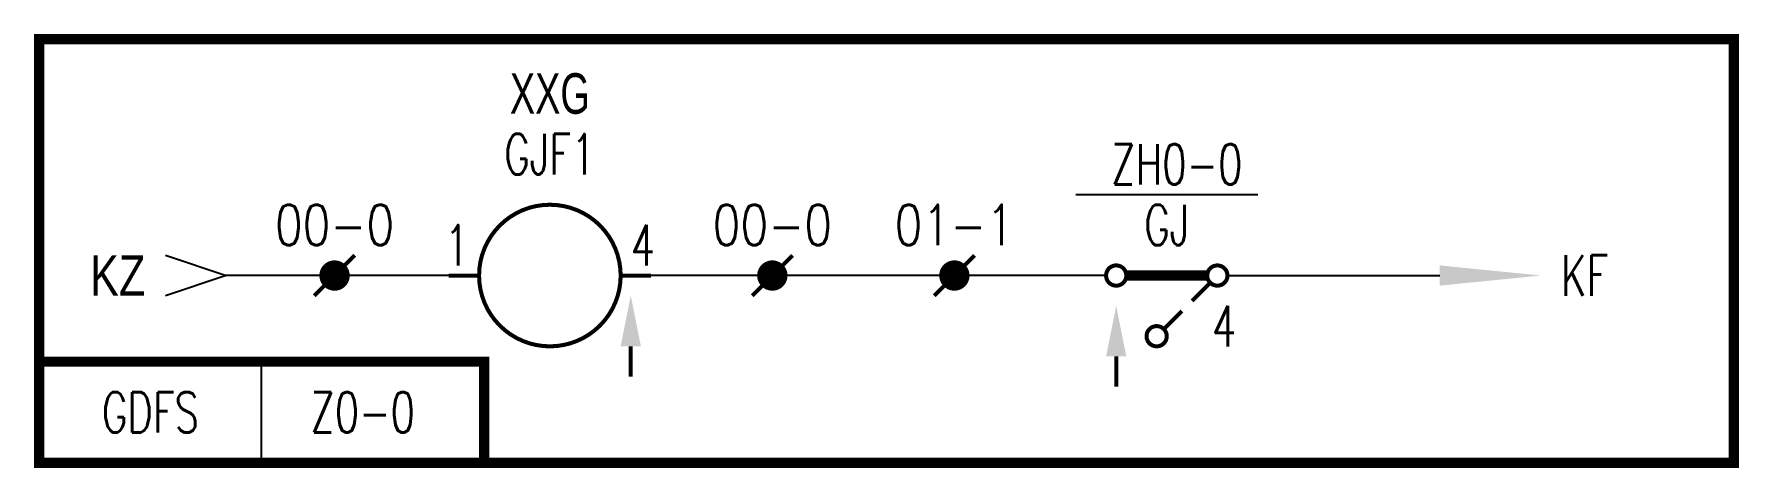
# Model space of a CAD drawing. Header units: millimetres. Extents: x -0.2 to 84, y -0.3 to 21.2.
import ezdxf
from ezdxf.enums import TextEntityAlignment as Align

# ---------------------------------------------------------------- set-up
doc = ezdxf.new("R2010")
doc.units = ezdxf.units.MM
doc.layers.add('tie', color=7, linetype='Continuous')
doc.styles.add('HZ', font='TXT', dxfattribs={"width": 0.7, "bigfont": 'HZTXT'})

# ---------------------------------------------------------------- blocks, each defined once
blk = doc.blocks.new('FZ')
blk.add_solid([(0, 0.5), (0, -0.5), (-5, 0)])
at = {"style": 'HZ', "width": 0.7}
blk.add_attdef('KF', text='', height=2, dxfattribs=at).set_placement((-6, -1), align=Align.RIGHT)
blk = doc.blocks.new('D1')
at = {"const_width": 0.2}
for points in [[(0, 0.5, -1), (0, -0.5, -1), (0, 0.5)], [(5, 0.5, -1), (5, -0.5, -1), (5, 0.5)], [(3, -2.5, -1), (3, -3.5, -1), (3, -2.5)]]:
    blk.add_lwpolyline(points, format="xyb", dxfattribs=at)
for points, const_width in [([(4.5, 0), (0.5, 0)], 0.5), ([(1.25, -1.25), (0.308, -0.308)], 0.2), ([(2.681, -2.681), (1.75, -1.75)], 0.2)]:
    blk.add_lwpolyline(points, dxfattribs=dict(const_width=const_width))
blk = doc.blocks.new('JTX')
at = {"const_width": 0.2}
blk.add_lwpolyline([(0, -2.5), (0, -4)], dxfattribs=at)
blk.add_solid([(-0.5, -2.5), (0.5, -2.5), (0, 0)])
blk = doc.blocks.new('C1')
at = {"const_width": 0.2}
blk.add_lwpolyline([(-3.5, 0, 1), (3.5, 0, 1)], format="xyb", close=True, dxfattribs=at)
for points in [[(-3.5, 0), (-5, 0)], [(3.5, 0), (5, 0)]]:
    blk.add_lwpolyline(points, dxfattribs=at)
at = {"style": 'HZ', "width": 0.7}
blk.add_attdef('NAME', text='', height=2, dxfattribs=at).set_placement((0, 5), align=Align.CENTER)
blk.add_attdef('1', text='', height=2, dxfattribs=at).set_placement((-4, 0.5), align=Align.RIGHT)
blk.add_attdef('4', (4, 0.5), '', height=2, dxfattribs=at)

msp = doc.modelspace()

# ---------------------------------------------------------------- linework, layer by layer
at = {"color": 7}
for p, q in [((51.25, 13.259), (60.25, 13.259)), ((20.25, 9.259), (9.25, 9.259)), ((39.25, 9.259), (30.25, 9.259)), ((52.75, 9.259), (39.25, 9.259)), ((11, 0), (11, 5))]:
    msp.add_line(p, q, dxfattribs=at)
at = {"color": 7, "linetype": 'Continuous'}
msp.add_line((58.75, 9.259), (69.25, 9.259), dxfattribs=at)
at = {"color": 7}
for points, const_width in [([(0, 5), (0, 20.944), (83.787, 20.944), (83.787, 0), (21.501, 0)], 0.5), ([(13.605, 8.259), (15.605, 10.259)], 0.2), ([(35.25, 8.259), (37.25, 10.259)], 0.2), ([(44.25, 8.259), (46.25, 10.259)], 0.2), ([(0, 5), (0, 0), (22, 0)], 0.5), ([(0, 5), (22, 5), (22, 0)], 0.5), ([(53.25, 5.259), (53.25, 3.759)], 0.2)]:
    msp.add_lwpolyline(points, dxfattribs=dict(at, const_width=const_width))
msp.add_lwpolyline([(6.25, 10.259), (9.25, 9.259), (6.25, 8.259)])
at = {"color": 7, "const_width": 0.75}
for points in [[(14.23, 9.259, 1), (14.98, 9.259, 1)], [(35.875, 9.259, 1), (36.625, 9.259, 1)], [(44.875, 9.259, 1), (45.625, 9.259, 1)]]:
    msp.add_lwpolyline(points, format="xyb", close=True, dxfattribs=at)
at = {"color": 7}
msp.add_solid([(53.75, 5.259), (52.75, 5.259), (53.25, 7.759)], dxfattribs=at)

# ---------------------------------------------------------------- block references
msp.add_blockref('C1', (25.25, 9.259), dxfattribs=at).add_auto_attribs({'NAME': 'GJF1', '1': '1', '4': '4'})
ref = msp.add_blockref('FZ', (69.25, 9.259), dxfattribs=dict(at, xscale=-1))
ref.add_attrib('KF', 'KF', dxfattribs={"height": 2, "style": 'HZ', "width": 0.7}).set_placement((77.583, 8.259), align=Align.RIGHT)
at = {"color": 7, "extrusion": (0, 0, -1), "zscale": -1}
msp.add_blockref('D1', (-58.25, 9.259), dxfattribs=at)
at = {"color": 7}
msp.add_blockref('JTX', (29.25, 8.259), dxfattribs=at)

# ---------------------------------------------------------------- texts
at = {"color": 3, "width": 0.7}
msp.add_text('XXG', height=2, dxfattribs=at).set_placement((25.25, 18.259), align=Align.MIDDLE)
at = {"color": 5, "style": 'HZ', "width": 0.7}
msp.add_text('ZH0-0', height=2, dxfattribs=at).set_placement((56.25, 13.759), align=Align.CENTER)
at = {"color": 3, "style": 'HZ', "width": 0.8}
for s, p in [('00-0', (36.25, 10.759)), ('01-1', (45.25, 10.759))]:
    msp.add_text(s, height=2, dxfattribs=at).set_placement(p, align=Align.CENTER)
at = {"color": 7, "style": 'HZ', "width": 0.7}
msp.add_text('GJ', height=2, dxfattribs=at).set_placement((55.75, 10.759), align=Align.CENTER)
msp.add_text('4', height=2, dxfattribs=at).set_placement((59.183, 5.759), align=Align.RIGHT)
msp.add_text('GDFS', height=2, dxfattribs=at).set_placement((5.5, 2.5), align=Align.MIDDLE)
at = {"color": 6, "style": 'HZ', "width": 0.7}
msp.add_text('Z0-0', height=2, dxfattribs=at).set_placement((16, 2.5), align=Align.MIDDLE)
at = {"layer": 'tie', "color": 3, "style": 'HZ', "width": 0.8}
msp.add_text('00-0', height=2, dxfattribs=at).set_placement((14.605, 10.759), align=Align.CENTER)
at = {"layer": 'tie', "color": 1, "width": 0.8}
msp.add_text('KZ', height=2, dxfattribs=at).set_placement((5.25, 9.259), align=Align.MIDDLE_RIGHT)

doc.saveas('drawing.dxf')
